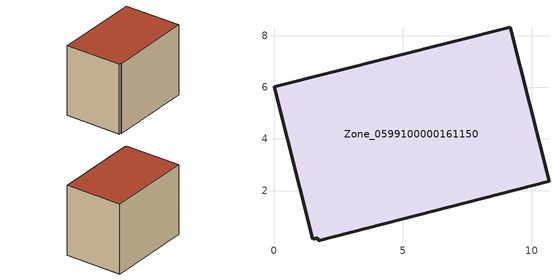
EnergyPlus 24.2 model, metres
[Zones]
Zone_0599100000161150
 floor ground (C_G): 1.73,0.05 1.69,0.17 1.5,0.1 0,6.03 9.15,8.33 10.66,2.35 z0
 wall outside (C_F): 10.66,2.35 9.15,8.33 0,6.03 1.5,0.1 1.69,0.17 1.73,0.05 10.66,2.35 z0:7.54
 roof outside (C_R): 1.69,0.17 1.73,0.05 10.66,2.35 9.15,8.33 0,6.03 1.5,0.1 z7.54
[BUILDING]
Pand.0599100000161150: North Axis=0; Terrain=City; Loads Convergence Tolerance Value=0.04; Temperature Convergence Tolerance Value=0.4; Solar Distribution=FullExterior; Maximum Number of Warmup Days=25; Minimum Number of Warmup Days=1
[Site:Location]
Rotterdam.The.Hague.AP_ZH_NLD Design_Conditions: Latitude=51.96; Longitude=4.45; Time Zone=1; Elevation=-4.5
[SITE:GROUNDTEMPERATURE:BUILDINGSURFACE]
18, 18, 18, 18, 18, 18, 18, 18, 18, 18, 18, 18
[MATERIAL] Thermal Absorptance=0.9; Solar Absorptance=0.7; Visible Absorptance=0.7
Name | Roughness | Thickness | Conductivity | Density | Specific Heat
G.TC.1965-1974 | MediumSmooth | 0.15 | 0.882353 | 540 | 1210
F.TC.1965-1974 | Rough | 0.3 | 0.697674 | 1920 | 840
R.TC.1965-1974 | MediumRough | 0.2 | 0.232558 | 1500 | 1000
[CONSTRUCTION]
C_G: G.TC.1965-1974
C_F: F.TC.1965-1974
C_R: R.TC.1965-1974
[ZONE]
Zone_0599100000161150: Type=1; Multiplier=1; Ceiling Height=Autocalculate; Volume=Autocalculate; Floor Area=autocalculate; Part of Total Floor Area=Yes
[ZONEINFILTRATION:DESIGNFLOWRATE]
Infil_Zone_0599100000161150: Zone or ZoneList or Space or SpaceList=Zone_0599100000161150; Schedule=AlwaysOn; Design Flow Rate Calculation Method=Flow/Area; Flow Rate per Floor Area=0.003; Constant Term Coefficient=1; Temperature Term Coefficient=0; Velocity Term Coefficient=0; Velocity Squared Term Coefficient=0
[HVACTEMPLATE:ZONE:IDEALLOADSAIRSYSTEM]
Zone_0599100000161150: Maximum Heating Supply Air Temperature=50; Minimum Cooling Supply Air Temperature=13; Maximum Heating Supply Air Humidity Ratio=0.0156; Minimum Cooling Supply Air Humidity Ratio=0.0077; Heating Limit=NoLimit; Cooling Limit=NoLimit; Dehumidification Control Type=ConstantSensibleHeatRatio; Cooling Sensible Heat Ratio=0.7; Dehumidification Setpoint=60; Humidification Control Type=None; Humidification Setpoint=30; Outdoor Air Method=None; Outdoor Air Flow Rate per Person=0.00944; Outdoor Air Flow Rate per Zone Floor Area=0; Outdoor Air Flow Rate per Zone=0; Demand Controlled Ventilation Type=None; Outdoor Air Economizer Type=NoEconomizer; Heat Recovery Type=None; Sensible Heat Recovery Effectiveness=0.7; Latent Heat Recovery Effectiveness=0.65
[ZONECONTROL:THERMOSTAT]
ThermostatControl_Zone_0599100000161150: Zone or ZoneList=Zone_0599100000161150; Control Type Schedule=DualSetpointControlType; Control 1=Thermostat_Zone_0599100000161150; Temperature Difference Between Cutout And Setpoint=0
[THERMOSTATSETPOINT:DUALSETPOINT]
Thermostat_Zone_0599100000161150: Heating Setpoint Temperature Schedule=HeatingSetpoint_Zone_0599100000161150; Cooling Setpoint Temperature Schedule=CoolingSetpoint_Zone_0599100000161150
[SCHEDULE:COMPACT]
HeatingSetpoint_Zone_0599100000161150: Through: 12/31, For: AllDays, Until: 24:00, 21
CoolingSetpoint_Zone_0599100000161150: Through: 12/31, For: AllDays, Until: 24:00, 24
DualSetpointControlType: Through: 12/31, For: AllDays, Until: 24:00, 4
AlwaysOn: Through: 12/31, For: AllDays, Until: 24:00, 1
